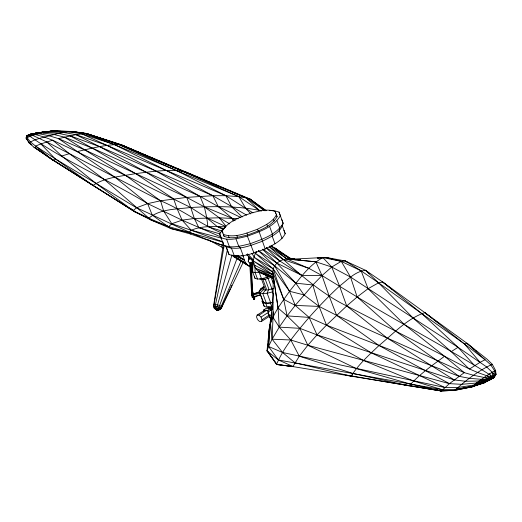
<?xml version="1.0" encoding="UTF-8"?>
<svg xmlns="http://www.w3.org/2000/svg" width="522" height="522" viewBox="0 0 522 522"><rect width="100%" height="100%" fill="white"/><g stroke="black" fill="none" stroke-linecap="round" stroke-linejoin="round"><path stroke-width="0.78" d="M223.514 245.647L190.615 234.045L170.857 228.564L151.047 220.036L135.139 211.971L52.918 160.208L30.296 141.795L26.981 137.488L27 135.707L29.225 134.617L37.362 132.862L52.011 131.029L71.723 131.427L86.254 133.404L120.549 144.47L249.888 198.967L266.422 210.725M252.635 271.91L252.968 262.866L252.537 261.672L252.061 270.318L252.635 271.91L255.141 272.654L259.193 272.432L261.568 278.846L270.239 276.334M273.26 311.738L272.099 339.189L268.543 346.477L267.01 350.823L276.523 364.415L293.331 366.653L291.883 366.085M271.655 313.011L269.489 326.511L268.543 346.477L278.37 359.971L293.331 366.653M248.348 259.989L249.594 258.951L251.271 259.062L252.394 260.256L252.296 261.829L251.049 262.866L249.372 262.755L248.25 261.561L248.779 256.282M223.285 244.864L213.72 304.802C212.18 310.257 220.689 312.215 221.967 306.877L243.252 262.188M432.51 318.485L424.836 312.632C406.86 318.746 393.412 333.702 378.998 345.538C368.969 355.012 358.516 364.473 351.071 376.199L294.917 362.751L282.539 352.481L272.099 339.189L279.231 327.118L278.076 308.052L272.699 271.995C273.052 263.479 282.376 257.692 290.356 259.258L325.826 257.385L345.264 260.961L365.524 270.292L382.757 282.043L466.916 343.228L486.993 359.143L492.259 364.265L495.639 370.542L495.9 374.522L494.203 377.178L493.055 378L484.233 382.815L472.325 386.802L455.027 390.306L441.331 390.985L292.92 366.581L276.96 364.539L267.414 350.967L267.551 349.388M267.884 345.447L268.021 343.868M268.217 341.499L268.549 337.558M268.686 335.979C268.373 318.746 280.392 304.77 289.514 291.263C299.432 279.042 308.737 265.287 322.857 257.581L341.257 261.346L361.139 270.872L378.541 282.826L464.449 343.939L485.082 359.743L490.693 364.754L494.66 370.848L495.9 374.522L494.203 377.178L494.119 375.344L492.096 372.166L486.569 366.868L458.029 347.293L350.51 277.045L331.731 267.023L315.882 261.822L290.356 259.258L271.89 246.462L269.704 246.071M273.234 293.566L268.543 346.477L282.539 352.481L444.881 387.5L457.787 387.474L474.133 385.021L484.527 382.489L493.055 378M267.89 346.099L268.054 344.481M268.367 341.238L268.608 338.804M268.921 335.561L269.078 333.936M269.398 330.694L269.633 328.26M271.786 246.867L271.942 245.288M269.489 326.511L267.01 350.823L273.645 359.965M248.25 261.561L248.687 257.861M249.594 258.951L249.77 257.47M254.86 297.246L254.632 299.165L253.718 299.452L251.637 293.853L251.793 288.686M251.382 262.579L252.557 293.566L254.632 299.165M253.718 299.452L253.862 298.179M271.133 319.079L270.533 323.105L272.099 339.189L290.8 340.005L307.823 345.244L449.429 383.65L461.513 384.322L476.456 383.057L485.134 381.902L493.146 377.921L486.295 380.89L476.456 383.057L472.325 386.802L454.884 390.326C466.048 380.094 478.543 370.711 492.259 364.265L491.894 364.904M269.913 325.839L270.161 324.247M270.403 322.655L270.65 321.063M270.892 319.471L271.14 317.878M271.381 316.286L271.747 313.898M224.212 245.255L214.111 304.411C212.676 308.665 218.464 312.365 221.211 308.345L219.051 307.021L215.24 306.062L213.589 306.421L214.248 307.034M227.364 249.94L215.501 304.411C213.198 309.141 221.68 313.102 214.111 307.954L216.8 307.947L219.442 308.952L219.945 309.422L219.671 309.696M223.553 245.594C193.434 235.598 165.5 220.604 136.555 207.795L55.11 158.747L52.918 160.208L33.904 147.171L28.88 142.695L26.1 138.049L26.557 135.994C34.491 132.249 43.587 133.071 52.011 131.029L71.723 131.427L85.321 133.423M231.97 254.912L217.106 306.407L216.695 309.872L218.359 309.964C217.948 309.181 214.066 308.502 215.912 309.592C218.229 310.655 220.617 308.326 221.25 306.212L241.105 261M494.491 376.068L494.073 377.243L494.119 375.344L495.9 374.522L495.606 372.375M268.354 309.037L268.745 307.941L268.191 306.466M264.719 310.185L257.144 315.092L256.504 316.893L257.476 319.523L259.493 321.441L261.372 321.526L268.947 316.619L269.378 315.418M261.372 321.526L262.018 319.725L268.96 315.229M237.112 258.227L219.051 307.021L217.061 309.716L215.475 309.422M273.502 288.412L268.471 289.854L267.153 293.227L270.683 302.773L272.928 302.225M220.852 308.698L230.143 288.979M230.828 287.511L231.853 285.319M495.417 370.94L495.639 370.542L494.66 370.848L495.411 374.672L494.203 377.178L494.699 375.481L495.789 374.731L495.639 373.217M263.623 286.571L260.445 289.123L259.173 291.348L262.71 300.894L263.532 302.453L266.337 303.119L270.683 302.773M263.532 302.453L259.173 291.348L263.016 288.568L263.884 287.041L260.445 289.123M262.051 301.103L262.912 302.74L265.848 303.432L270.403 303.073L271.792 306.832L267.238 307.19L264.308 306.499L262.051 301.103L262.716 299.935M271.401 318.303L270.076 317.989L268.099 313.291L269.306 311.177L271.714 309.246M269.424 210.614L273.293 210.405L279.022 212.102L280.334 215.743C273.535 227.435 259.297 231.644 247.382 236.205C238.822 238.117 229.484 241.281 220.95 237.654L219.638 234.013L222.953 228.982L225.426 227.096M275.224 211.599L277.084 216.721C271.009 227.161 258.299 230.92 247.656 234.991C240.022 236.701 231.683 239.52 224.062 236.283L222.202 231.161C228.277 220.728 240.988 216.969 251.63 212.891C259.264 211.182 267.603 208.363 275.224 211.599L275.91 213.465M224.062 236.283L223.37 234.417C234.724 238.456 246.815 233.021 257.516 229.236C264.465 225.556 272.647 222.261 276.392 214.849L277.084 216.721M219.638 234.013L223.742 245.19L226.124 246.775L228.969 254.475C241.007 258.762 253.829 252.994 265.176 248.981C272.549 245.086 281.227 241.588 285.201 233.725L283.955 230.28M351.808 375.664L352.65 374.528M256.4 252.119C253.627 255.663 252.961 260.53 254.005 264.843C256.393 273.515 266.474 274.813 273.365 278.252M268.471 289.854L265.496 290.088L262.801 293.566L266.337 303.119M345.864 374.979L409.222 385.817C419.42 374.281 432.242 365.433 444.522 356.278C460.306 364.513 476.162 373.452 493.655 377.517L490.471 378.189L493.518 377.615L490.563 378.607M267.414 350.967L267.01 350.823L278.37 359.971L410.651 384.088L441.331 390.985L449.429 383.65L464.247 372.649L336.573 315.314L319.092 306.421L295.217 305.403L289.514 291.263L273.182 268.869L253.946 257.098L272.699 271.995L283.681 299.347L295.217 305.403L309.115 317.396L326.485 325.147L459.099 376.323L469.422 378.326L481.395 379.311L488.762 378.979L493.518 377.615L490.08 378.026L484.024 377.439L473.643 375.318L464.247 372.649L444.522 356.278L404.158 324.319L368.082 288.686L361.139 270.872L345.264 260.961L341.257 261.346L331.731 267.023L322.002 275.551L312.822 284.979L295.217 305.403L287.087 315.875L279.231 327.118L290.8 340.005L299.289 356.219L352.787 373.419L409.222 385.817L441.331 390.985L455.027 390.306L457.324 388.237M460.574 388.583L472.971 386.26L484.233 382.815L487.522 379.918L494.119 375.344L493.929 377.334C449.422 349.048 402.286 324.403 357.152 296.972L322.002 275.551L308.822 268.321L286.872 258.99L269.574 246.756M369.224 273.482L365.524 270.292C355.13 271.349 347.469 280.092 339.548 286.089C328.84 295.961 318.798 306.518 309.115 317.396C296.809 331.907 284.066 346.758 276.523 364.415L292.92 366.581L299.289 356.219L307.823 345.244L317.043 334.889L326.485 325.147L346.712 305.951L357.152 296.972L368.082 288.686L378.541 282.826L382.757 282.043L392.342 289.534M71.723 131.427L68.878 131.857M34.406 133.469L38.654 133.691L49.003 135.713L58.49 138.637L114.977 177.219L147.635 203.619L152.254 215.136L170.857 228.564L188.984 232.46L191.202 230.235C202.073 225.628 214.144 226.457 225.674 226.796M217.446 310.068L215.912 309.592M213.72 304.802L214.111 304.411L217.517 304.789L221.25 306.212L221.967 306.877L221.569 307.269M403.095 384.473L441.508 390.965L442.604 389.921M265.496 290.088L263.584 289.632L260.002 292.907L262.801 293.566L267.153 293.227L272.38 291.935L272.047 288.966M455.928 389.451L472.325 386.802C478.341 382.28 487.065 382.861 493.146 377.921L486.269 381.106L483.992 381.647M472.971 386.26L484.527 382.489L487.718 380.042M476.456 383.057L486.648 375.631L494.66 370.848M221.178 237.066L182.093 220.167L147.635 203.619C108.622 179.725 65.531 161.892 28.332 135.152L29.852 134.663L32.651 135.374L46.732 141.938L160.58 200.787C181.721 209.426 199.887 223.69 220.832 232.623M476.403 383.461L477.558 382.626M424.836 312.632L464.449 343.939L466.916 343.228L485.082 359.743L480.051 362.327L469.389 369.106L451.165 351.665L413.059 317.989L378.541 282.826L365.524 270.292M489.081 379.109L490.008 378.496M263.851 311.366L263.388 310.127L265.913 308.495L270.455 308.698L271.238 310.812M257.144 315.092L259.023 315.177L266.598 310.27L267.93 310.329L270.455 308.698M272.171 306.903L270.455 308.019L268.745 307.941M259.023 315.177L261.046 317.095L268.621 312.189L267.93 310.329M29.115 142.258L26.1 138.049L32.651 135.374L41.695 132.927L53.877 134.48L64.447 137.142L92.244 148.118L200.024 196.324L218.346 206.666L240.831 217.465M451.165 351.665L458.029 347.293L474.635 365.641M26.557 135.994L28.782 134.774L26.557 135.994L26.981 137.488M478.915 381.145L487.522 379.918L493.264 377.824L486.295 380.89L465.448 381.262L454.238 379.912L317.043 334.889L299.824 328.325L279.231 327.118L273.026 317.428L273.215 274.983L253.451 261.013L272.699 271.995L278.076 308.052L287.087 315.875L299.824 328.325L307.823 345.244L356.461 368.63L410.651 384.088L442.486 389.732L455.83 389.301L472.912 386.163L484.527 382.489L493.146 377.921M486.269 381.106L493.394 377.706L488.762 378.979L484.024 377.439M222.94 229.406L217.132 226.496L206.777 217.824L190.706 207.475L76.969 151.628L52.624 140.222L40.82 143.902L35.633 146.069L55.11 158.747L93.001 185.401L133.084 210.601L148.79 218.216L168.717 226.646L223.272 242.247M259.702 278.989C263.584 280.373 267.714 278.513 271.375 277.221M490.517 378.639L493.394 377.706L487.522 379.918L481.395 379.311M251.637 293.853L252.557 293.566L250.651 263.134L249.679 263.088L251.637 293.853L250.651 263.134M260.524 294.989L252.55 297.507L252.204 297.24L251.402 294.401L259.375 291.883M253.307 294.18L259.519 292.216M251.63 295.687L260.178 292.986M252.204 297.24L260.752 294.538M46.732 141.938L61.759 156.013L69.367 153.651L104.7 179.816L151.047 220.036L168.717 226.646L171.784 223.729L182.093 220.167L194.347 218.464L219.292 217.804L238.28 218.738M472.912 386.163L484.233 382.815M474.133 385.021L485.134 381.902M26.766 136.053L28.005 135.713M474.133 385.249L484.527 382.489M156.789 160.065L120.386 144.659L86.254 133.404L75.899 134.643L58.49 138.637L84.544 149.807L186.693 197.394L204.376 206.836L232.101 218.268L235.226 220.728M45.825 132.386L47.169 132.059M270.403 303.073L272.752 302.492M76.969 151.628C91.298 148.392 105.764 144.418 120.549 144.47L185.023 172.012L183.705 171.862M255.199 252.133L256.739 251.78M252.948 212.885L225.889 195.704L107.075 145.423L75.899 134.643L63.253 132.438L47.548 131.648L37.362 132.862L29.689 134.506L35.874 133.143L44.605 132.249L58.542 133.397L70.144 135.818L99.617 146.656L212.839 195.711L246.56 215.116M38.184 133.208L29.858 134.487L38.817 132.653L47.548 131.648M84.512 133.319L71.618 131.537L52.833 131.015L39.613 132.581L29.995 134.454L39.613 132.581L50.425 131.192L67.873 131.707L81.543 133.749L114.403 144.594L238.848 196.677L259.264 210.34L261.568 210.94M48.52 131.759L50.569 131.355L38.817 132.653M29.995 134.454L39.613 132.581L52.03 131.146L57.629 131.29M30.113 134.441L52.011 131.029M481.167 382.672L485.134 382.019M321.115 258.155L322.687 257.894M324.26 257.64L325.826 257.385L341.257 261.346L350.51 277.045L357.152 296.972L395.617 331.118L459.099 376.323M29.689 134.506L34.263 133.815L29.382 134.578L31.137 134.741L29.075 134.663L29.852 134.663M493.655 377.517L490.08 378.026L486.648 375.631M40.031 132.581L52.833 131.015L60.833 131.296M50.569 131.355L38.889 132.738L41.871 132.457M39.098 132.823L41.479 132.568M43.868 132.314L47.045 131.975M299.034 259.845L300.62 259.695M317.298 258.109L322.857 257.581L331.731 267.023L339.548 286.089L346.712 305.951L387.298 338.165L454.238 379.912M43.365 132.314L46.347 132.033M299.132 259.852L300.75 259.702M317.741 258.129L325.826 257.385L328.123 258.181M37.362 132.862L44.605 132.249M84.675 133.652L86.123 133.541L120.386 144.659L127.107 147.595M42.908 132.842L44.487 132.719M252.061 270.318L255.004 278.324L257.509 279.068L261.568 278.846M93.06 135.935L86.123 133.541L118.442 144.372L246.058 197.825L259.264 210.34C236.714 205.851 213.563 206.288 190.706 207.475C176.651 209.315 160.169 208.669 148.79 218.216L135.139 211.971L94.567 186.269M41.695 132.927L35.874 133.143L29.539 134.539L32.873 133.841L38.654 133.691M170.857 228.564L172.43 228.519M118.501 144.711L120.549 144.47L182.25 171.099L238.848 196.677L246.058 197.825L249.888 198.967L264.941 210.118M258.494 250.651L276.914 263.16L302.186 275.544L322.002 275.551L329.147 296.013L336.573 315.314L378.998 345.538L449.429 383.65M64.832 131.485L72.016 131.857M64.832 131.433L70.437 131.629M263.388 310.127L266.598 310.27L268.621 312.189M28.332 135.152L32.651 135.374L31.366 134.232L29.382 134.578L32.873 133.841L44.2 137.005L52.624 140.222L69.367 153.651M35.659 134.5L31.366 134.232L29.225 134.617L31.137 134.741M289.593 258.26L294.082 258.671L295.472 259.506M289.586 259.362L291.132 259.506L294.082 258.671L295.087 259.897M250.801 213.916L245.555 208.089L238.848 196.677L225.889 195.704L176.625 170.635L118.442 144.372L84.642 133.43L70.405 131.446L58.542 133.397L39.378 138.415L34.543 140.02L28.88 142.695L31.842 144.862M435.211 389.614L441.508 390.965M268.099 313.291L268.882 314.773L271.538 315.392M33.904 147.171L41.362 151.922M26.1 138.049L27.379 139.498M444.881 387.5L371.214 352.82L326.485 325.147L319.092 306.421L303.974 294.904L289.514 291.263L274.624 265.842L258.416 250.743M27 135.707L29.63 136.379M221.641 238.234L191.202 230.235L171.784 223.729L163.647 211.045L160.58 200.787L125.293 175.229L64.447 137.142M220.232 233.993L198.804 227.69L194.347 218.464L190.706 207.475L186.693 197.394L146.134 172.221L99.617 146.656L75.899 134.643M226.124 246.775C238.162 251.062 250.984 245.301 262.331 241.281C270.233 237.014 280.862 233.014 283.126 223.279L281.815 219.638M246.586 254.645L251.748 259.571L253.627 260.126L247.539 253.829M254.221 263.238L252.968 262.866L251.748 259.571M442.486 389.732L413.639 381.034L363.586 360.526L317.043 334.889L309.115 317.396L287.087 315.875L283.681 299.347L273.182 268.869L255.447 253.398L274.624 265.842L295.811 283.172L303.974 294.904M222.398 231.181L207.887 226.665L206.777 217.824L204.376 206.836L200.024 196.324L156.228 171.183L107.075 145.423L81.543 133.749M216.095 309.716L216.904 309.964M217.132 226.496L224.068 228.767M308.822 268.321L283.289 259.597L266.435 247.637M222.568 241.738L191.202 230.235L182.093 220.167L177.102 208.728L173.624 198.836L135.616 173.604L92.244 148.118L70.144 135.818M272.641 277.619L260.269 272.66L273.371 278.128M84.642 133.43L114.403 144.594L166.479 170.563L212.839 195.711L225.889 195.704L231.807 206.999L242.156 216.989M273.169 277.012L257.992 271.094L273.352 278.004M158.277 160.698L160.502 161.637M161.99 162.27L164.221 163.21M165.702 163.843L167.934 164.782M169.422 165.415L185.023 172.012M190.223 174.218L185.76 172.332L188.755 173.643M191.704 174.844L193.936 175.79M195.424 176.416L197.649 177.363M199.136 177.989L201.368 178.935M202.849 179.561L207.306 181.447M208.793 182.074L211.025 183.02M212.506 183.646L214.738 184.592M216.225 185.219L218.45 186.165M234.796 193.081L237.027 194.021M242.228 196.226L244.453 197.166M245.94 197.799L248.172 198.738M248.159 198.725L185.219 171.718C168.802 168.86 151.993 171.634 135.616 173.604C121.274 176.371 105.457 177.154 93.001 185.401L53.988 160.561L93.875 185.832M128.601 148.248L130.095 148.9M132.34 149.879L135.328 151.178M262.873 273.613L273.247 278.148M221.452 244.498L223.631 245.477M206.777 217.824L225.726 226.489M234.756 255.623L244.205 260.028L246.006 263.323L248.648 265.913L251.917 267.584L248.557 265.496M214.62 308.424L215.769 308.965M273.274 276.914L255.558 268.295L273.215 274.983L254.005 264.843M444.522 356.278L346.712 305.951C317.252 291.511 293.586 268.523 269.398 246.873M208.702 239.885L223.383 248.015M233.177 256.217L246.006 263.323L232.975 255.519M241.973 255.48L243.376 256.269L244.205 260.028L236.577 255.597M204.376 206.836L219.292 217.804L229.739 223.886M282.559 253.679L284.607 254.932M285.971 255.773L290.747 258.703M233.014 256.328L248.648 265.913L239.174 259.812M238.463 259.219L240.485 260.471M242.502 261.731L243.846 262.566M245.19 263.401L247.213 264.654M345.264 260.961L347.313 262.246M286.545 256.289L287.89 257.137M236.466 258.07L237.823 258.938M262.892 249.131L279.883 261.02L302.186 275.544M290.761 258.566L275.159 248.152L271.89 246.462L286.872 258.99L315.882 261.822L322.002 275.551M42.693 152.829L48.011 156.47M49.336 157.376L51.998 159.197M246.058 197.825L264.328 210.516M34.713 147.374L52.918 160.208M256.276 204.089L257.594 205.035M263.551 209.283L264.876 210.229M290.356 259.258L275.159 248.152L276.732 249.712M237.862 255.343L244.205 260.028M495.411 374.672L492.096 372.166L492.735 376.199L493.792 377.426L491.391 377.099L489.329 373.856M433.782 319.464L438.258 322.877M251.402 294.401L251.748 294.669M242.117 255.297L243.376 256.269M249.888 198.967L265.046 210.842M28.919 134.715L29.571 135.231M61.759 156.013L95.833 183.268L133.084 210.601L136.555 207.795L147.635 203.619L160.58 200.787L186.693 197.394L212.839 195.711L218.346 206.666L232.101 218.268L233.301 221.119M382.757 282.043L421.495 313.383L458.029 347.293M131.433 208.826L135.139 211.971M466.916 343.228L474.276 349.486M475.503 350.53L476.73 351.574M221.654 246.684L223.403 248.348M272.288 309.761L270.455 308.019L269.874 306.538M266.2 247.898L279.883 261.02M262.644 249.412L276.914 263.16L295.811 283.172L312.822 284.979L319.092 306.421M188.984 232.46L190.615 234.045M40.82 143.902L55.11 158.747M464.449 343.939L480.051 362.327M219.292 217.804L225.974 226.222M251.845 253.646L254.26 256.804M274.592 361.27L276.96 364.539M263.016 288.568L263.584 289.632M252.778 291.648L253.816 294.447M279.022 212.102L283.126 223.279C276.321 234.965 262.083 239.18 250.168 243.741C241.614 245.653 232.27 248.818 223.742 245.19L222.431 241.549M282.148 225.38L285.201 233.725M277.025 220.773L279.818 228.31L279.218 230.796L282.069 238.495M273.437 219.344L274.128 221.211M269.6 226.431L272.393 233.967L272.19 236.146L275.035 243.846M266.807 224.395L267.499 226.261M259.193 231.846L265.176 248.981M257.516 229.236L258.207 231.102M270.898 276.856L273.404 283.629M267.903 277.965L272.079 289.253M267.114 276.784L267.766 278.546M272.38 291.935L273.195 294.14M265.235 274.128L266.553 277.691M265.287 279.387L268.902 289.168M263.851 278.174L264.282 279.355M246.971 233.125L247.656 234.991M253.992 253.105L247.382 236.205M262.651 278.761L266.553 289.299M261.424 278.911L265.372 289.619M271.721 306.753L272.334 308.43M261.02 278.33L261.45 279.505M257.509 279.068L255.141 272.654L254.919 265.731M265.848 303.432L267.238 307.19M268.882 314.773L270.076 317.989M262.912 302.74L264.308 306.499M236.779 235.474L237.471 237.347M243.187 255.604L240.335 247.904L238.75 246.377L235.964 238.841M261.046 317.095L262.018 319.725M228.492 235.931L229.184 237.797M234.398 256.08L231.546 248.381L229.471 246.886L226.685 239.35M222.202 231.161L222.894 233.034M225.915 246.13L228.969 254.475M254.436 276.732L255.004 278.324M258.977 270.898L259.193 272.432M251.702 288.757L251.858 291.942M251.369 267.505L251.467 272.393"/></g></svg>
